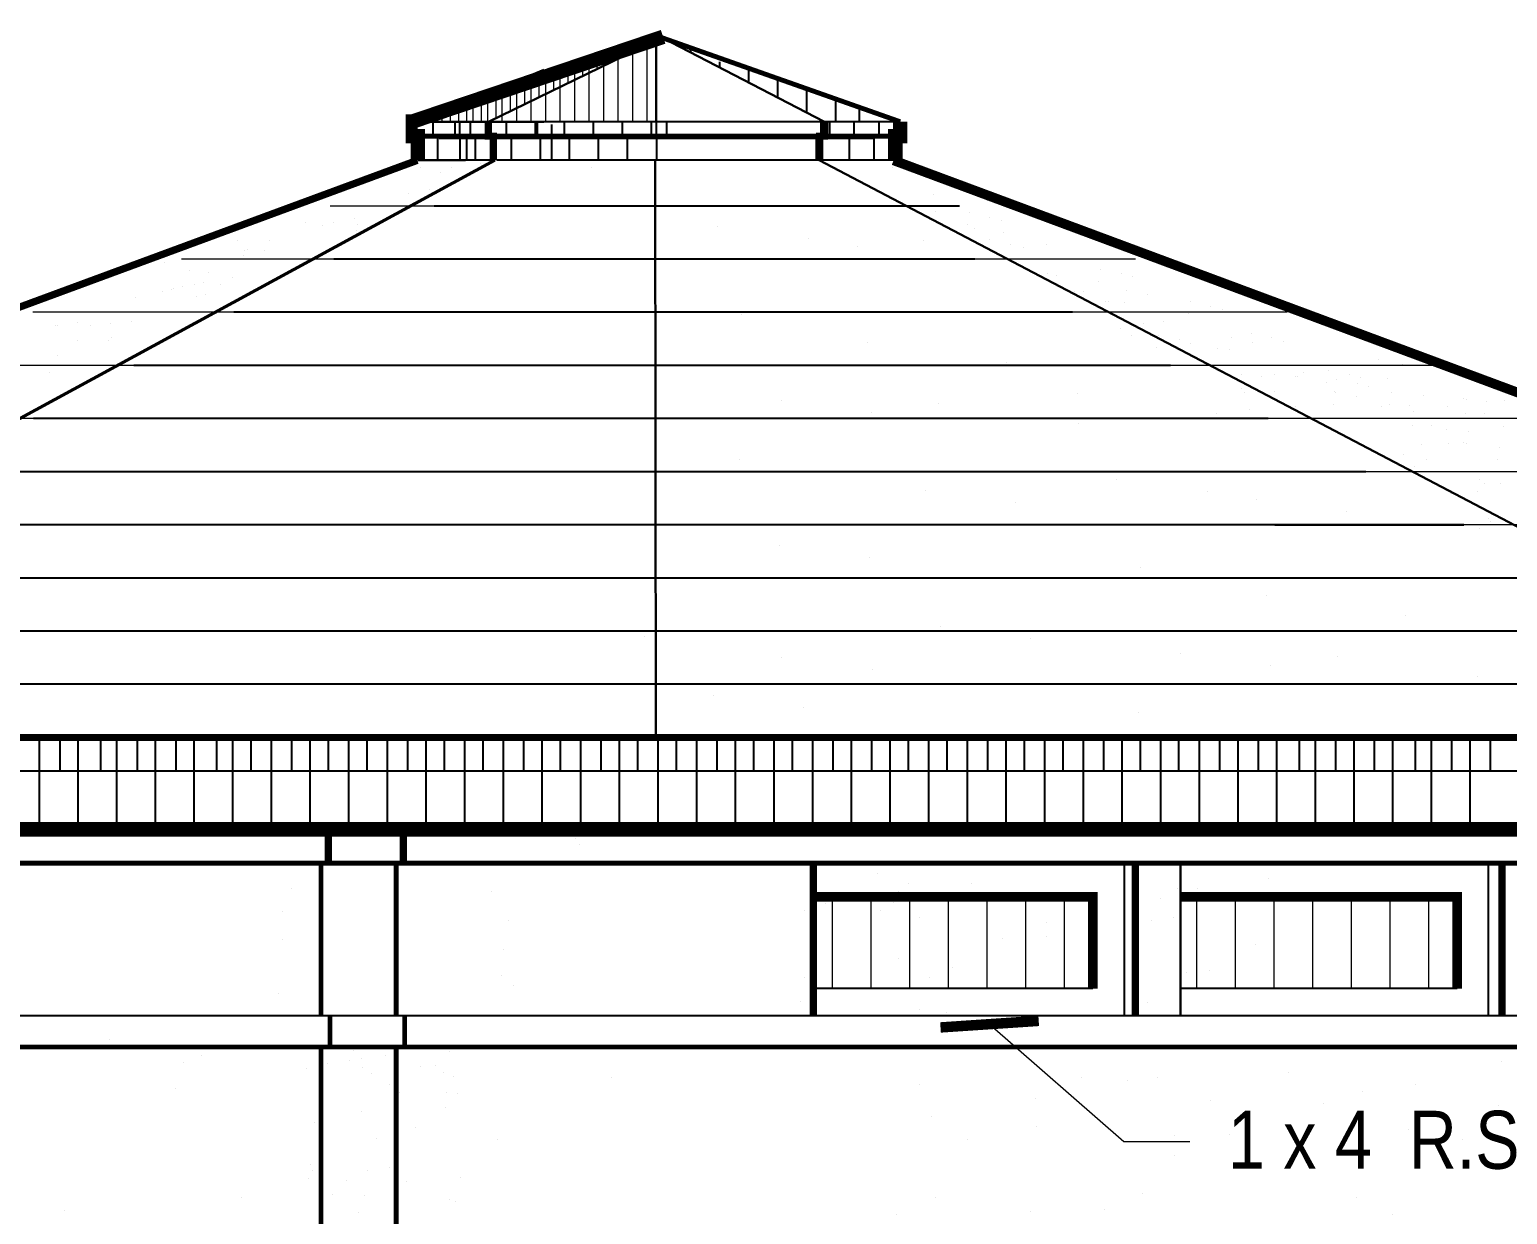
# Model space of a CAD drawing. Header units: inches. Extents: x 279 to 11006, y 233 to 7807.
# Drawn here: x 2524.1 to 2677, y 481.5 to 604.1 of the extents above; entities that cross this region are included whole.
import ezdxf

# ---------------------------------------------------------------- set-up
doc = ezdxf.new("R2010")
doc.units = ezdxf.units.IN
doc.header["$MEASUREMENT"] = 0
for name, color, linetype in [('NORTH_ELEVATION', 7, 'Continuous'), ('SOUTH_ELEVATION', 7, 'Continuous'), ('SOUTH_ELEVATION_TEXT', 7, 'Continuous')]:
    doc.layers.add(name, color=color, linetype=linetype)
doc.styles.add('ARCHENT', font='technical.ttf', dxfattribs={"height": 6})
doc.styles.add('ARCHENTLTD', font='technical.ttf', dxfattribs={"height": 0.1875})
doc.dimstyles.new('ARCHENTLTD', dxfattribs={"dimscale": 0.05, "dimtxt": 0.1875, "dimasz": 3, "dimexe": 9, "dimexo": 1, "dimgap": 2.5, "dimtad": 0, "dimdec": 1, "dimzin": 1, "dimdsep": 46, "dimlunit": 4, "dimtxsty": 'ARCHENTLTD', "dimblk": 'ARCHTICK', "dimcen": 6, "dimclrd": 256, "dimclre": 256, "dimclrt": 256, "dimaunit": 1, "dimadec": 0, "dimazin": 0, "dimtfac": 1, "dimtdec": 1, "dimtofl": 0, "dimtmove": 1, "dimatfit": 3, "dimldrblk": 'ARCHTICK', "dimfxl": 1, "dimfrac": 2, "dimtolj": 1, "dimtzin": 0, "dimlwd": 9, "dimlwe": 9, "dimarcsym": 0})

# ---------------------------------------------------------------- blocks, each defined once
blk = doc.blocks.new('_ArchTick')
at = {"color": 0, "linetype": 'ByBlock', "const_width": 0.15}
blk.add_lwpolyline([(-0.5, -0.5), (0.5, 0.5)], dxfattribs=at)

msp = doc.modelspace()

# ---------------------------------------------------------------- linework, layer by layer
at = {"layer": 'NORTH_ELEVATION', "color": 5, "linetype": 'Continuous', "lineweight": 30, "ltscale": 0.5}
for q in [(2571.53, 594.6, 1), (2606.3, 594.6, 1)]:
    msp.add_line((2589.46, 603.3, 1), q, dxfattribs=at)
at = {"layer": 'NORTH_ELEVATION', "color": 5, "linetype": 'Continuous', "ltscale": 0.5}
msp.add_line((2614.12, 594.6, 1), (2589.46, 603.3, 1), dxfattribs=at)
at = {"layer": 'NORTH_ELEVATION', "color": 7, "linetype": 'Continuous', "ltscale": 0.5}
for p, q in [((2564.22, 594.6, 1), (2577.27, 600, 1)), ((2568.54, 594.6, 1), (2568.54, 593.1, 1)), ((2563.72, 593.1, 1), (2572.44, 593.1, 1)), ((2613.43, 593.1, 1), (2564.91, 593.1, 1)), ((3133.32, 521.37), (2113.48, 521.37)), ((3133.32, 521.37), (2117.13, 521.37)), ((2783.39, 521.37), (2117.13, 521.37)), ((2765.34, 517.87, 0.33), (2571.35, 517.87, 0.33)), ((2637.32, 502.1, -0.29), (2637.32, 517.88, -0.29)), ((2674.98, 502.01, -0.29), (2674.98, 517.79, -0.29)), ((2634.07, 504.88, -0.29), (2605.07, 504.88, -0.29)), ((2671.75, 504.88, -0.29), (2643.12, 504.88, -0.29)), ((2155.13, 502.1, 1), (2616.43, 502.1, 0.2)), ((2616.43, 502.1, 0.2), (2765.33, 502.1, -0.05))]:
    msp.add_line(p, q, dxfattribs=at)
at = {"layer": 'NORTH_ELEVATION', "color": 93, "linetype": 'Continuous', "lineweight": 20, "ltscale": 0.5}
for p, q in [((2563.24, 593.38, 1), (2563.24, 593.38, 1)), ((2614.58, 593.36, 1), (2614.58, 593.36, 1)), ((2605.66, 592.11, 1), (2605.66, 592.11, 1)), ((2570.71, 590.3, 1), (2570.71, 590.3, 1)), ((2564.52, 589.84, 1), (2564.52, 589.84, 1)), ((2566.6, 589.38, 1), (2566.6, 589.38, 1)), ((2567.71, 589.87, 1), (2567.71, 589.87, 1)), ((2613.3, 589.83, 1), (2613.3, 589.83, 1)), ((2615.43, 589.37, 1), (2615.43, 589.37, 1)), ((2565.9, 585.87), (2555.14, 585.87)), ((2617.57, 587.07), (2617.57, 587.07)), ((2552.56, 584.17), (2552.56, 584.17)), ((2555.5, 584.16), (2555.5, 584.16)), ((2557.63, 584.62), (2557.63, 584.62)), ((2621.26, 585.15), (2621.26, 585.15)), ((2623.39, 584.69), (2623.39, 584.69)), ((2595.24, 583.75), (2595.24, 583.75)), ((2621.81, 583.53), (2621.81, 583.53)), ((2624.81, 583.1), (2624.81, 583.1)), ((2545.53, 582.27), (2545.53, 582.27)), ((2546.57, 581.32), (2546.57, 581.32)), ((2548.35, 581.24), (2548.35, 581.24)), ((2548.88, 582.32), (2548.88, 582.32)), ((2604.61, 582.51), (2604.61, 582.51)), ((2609.7, 581.68), (2609.7, 581.68)), ((2623.39, 582.4), (2623.39, 582.4)), ((2625.52, 581.94), (2625.52, 581.94)), ((2555.54, 580.37), (2539.76, 580.37)), ((2546.22, 580.79), (2546.22, 580.79)), ((2638.46, 580.37), (2621.84, 580.37)), ((2540.58, 579.21), (2540.58, 579.21)), ((2542.04, 577.98), (2542.04, 577.98)), ((2542.61, 579.04), (2542.61, 579.04)), ((2629.4, 578.89), (2629.4, 578.89)), ((2634.86, 579.34), (2634.86, 579.34)), ((2636.99, 578.88), (2636.99, 578.88)), ((2538.96, 577.32), (2538.96, 577.32)), ((2539.91, 577.53), (2539.91, 577.53)), ((2541.09, 577.77), (2541.09, 577.77)), ((2543.85, 577.8), (2543.85, 577.8)), ((2632.21, 576.98), (2632.21, 576.98)), ((2633.07, 577.03), (2633.07, 577.03)), ((2637.56, 577.14), (2637.56, 577.14)), ((2639.69, 576.68), (2639.69, 576.68)), ((2535, 576.43), (2535, 576.43)), ((2635.38, 576.04), (2635.38, 576.04)), ((2644.13, 575.95), (2644.13, 575.95)), ((2646.26, 575.49), (2646.26, 575.49)), ((2545.19, 574.87), (2524.39, 574.87)), ((2526.74, 573.51), (2526.74, 573.51)), ((2529.06, 573.77), (2529.06, 573.77)), ((2530.41, 573.55), (2530.41, 573.55)), ((2597.73, 574.68), (2597.73, 574.68)), ((2654.17, 574.87), (2631.96, 574.87)), ((2639.35, 573.75), (2639.35, 573.75)), ((2641.38, 573.93), (2641.38, 573.93)), ((2529.05, 571.94), (2529.05, 571.94)), ((2532.55, 572.3), (2532.55, 572.3)), ((2638.1, 572.51), (2638.1, 572.51)), ((2640.87, 572.49), (2640.87, 572.49)), ((2643, 572.03), (2643, 572.03)), ((2648.44, 572.24), (2648.44, 572.24)), ((2650.44, 572.69), (2650.44, 572.69)), ((2652.57, 572.23), (2652.57, 572.23)), ((2610.7, 571.78), (2610.7, 571.78)), ((2646.95, 571.14), (2646.95, 571.14)), ((2650.57, 571.78), (2650.57, 571.78)), ((2534.83, 569.37), (2509.02, 569.37)), ((2625.16, 569.71), (2625.16, 569.71)), ((2669.92, 569.37), (2642.08, 569.37)), ((2658.45, 568.89), (2658.45, 568.89)), ((2663.65, 570.03), (2663.65, 570.03)), ((2666.12, 569.51), (2666.12, 569.51)), ((2526.11, 568.69), (2526.11, 568.69)), ((2651.55, 568.25), (2651.55, 568.25)), ((2652.89, 568.47), (2652.89, 568.47)), ((2655.21, 568.21), (2655.21, 568.21)), ((2655.84, 568.65), (2655.84, 568.65)), ((2659.29, 567.95), (2659.29, 567.95)), ((2660.58, 568.43), (2660.58, 568.43)), ((2661.42, 567.49), (2661.42, 567.49)), ((2664.55, 568.07), (2664.55, 568.07)), ((2632.44, 566.5), (2632.44, 566.5)), ((2649.4, 567.01), (2649.4, 567.01)), ((2652.9, 566.65), (2652.9, 566.65)), ((2659.16, 566.59), (2659.16, 566.59)), ((2661.29, 566.13), (2661.29, 566.13)), ((2664.97, 566.57), (2664.97, 566.57)), ((2668.22, 566.21), (2668.22, 566.21)), ((2672.45, 565.94), (2672.45, 565.94)), ((2601.81, 565.74), (2601.81, 565.74)), ((2611.18, 564.5), (2611.18, 564.5)), ((2618.08, 565.46), (2618.08, 565.46)), ((2646.9, 564.44), (2646.9, 564.44)), ((2650.27, 564.8), (2650.27, 564.8)), ((2663.97, 565.08), (2663.97, 565.08)), ((2672.63, 564.44), (2672.63, 564.44)), ((2674.77, 565.68), (2674.77, 565.68)), ((2524.47, 563.87), (2493.65, 563.87)), ((2632.54, 563.39), (2632.54, 563.39)), ((2681.41, 563.87), (2652.2, 563.87)), ((2667.14, 563.14), (2667.14, 563.14)), ((2670.64, 562.78), (2670.64, 562.78)), ((2676.53, 563.1), (2676.53, 563.1)), ((2670.81, 561.29), (2670.81, 561.29)), ((2672.4, 561.35), (2672.4, 561.35)), ((2672.96, 562.53), (2672.96, 562.53)), ((2597.55, 559.67), (2597.55, 559.67)), ((2666.15, 560.18), (2666.15, 560.18)), ((2676.14, 560.85), (2676.14, 560.85)), ((2687.4, 558.37), (2662.32, 558.37)), ((2667.39, 558.94), (2667.39, 558.94)), ((2636.52, 557.56), (2636.52, 557.56)), ((2674.11, 557.59), (2674.11, 557.59)), ((2676.24, 557.13), (2676.24, 557.13)), ((2616.73, 556.42), (2616.73, 556.42)), ((2626.1, 555.19), (2626.1, 555.19)), ((2645.89, 556.33), (2645.89, 556.33)), ((2650.98, 555.5), (2650.98, 555.5)), ((2671.05, 556.07), (2671.05, 556.07)), ((2660.35, 554.26), (2660.35, 554.26)), ((2693.43, 552.87), (2672.44, 552.87)), ((2674.02, 552.48), (2674.02, 552.48)), ((2601.63, 550.73), (2601.63, 550.73)), ((2610.99, 549.49), (2610.99, 549.49)), ((2639.02, 548.49), (2639.02, 548.49)), ((2651.98, 545.59), (2651.98, 545.59)), ((2666.44, 543.53), (2666.44, 543.53)), ((2618.26, 542.36), (2618.26, 542.36)), ((2669.4, 541.79), (2669.4, 541.79)), ((2627.63, 541.13), (2627.63, 541.13)), ((2601.87, 539.18), (2601.87, 539.18)), ((2643.1, 539.55), (2643.1, 539.55)), ((2652.46, 538.32), (2652.46, 538.32)), ((2659.36, 539.27), (2659.36, 539.27)), ((2611.24, 537.95), (2611.24, 537.95)), ((2673.82, 537.21), (2673.82, 537.21)), ((2594.79, 535.25), (2594.79, 535.25)), ((2604.16, 534.02), (2604.16, 534.02)), ((2638.83, 533.48), (2638.83, 533.48))]:
    msp.add_line(p, q, dxfattribs=at)
at = {"layer": 'NORTH_ELEVATION', "color": 251, "linetype": 'Continuous', "ltscale": 0.5}
for p, q in [((2614.12, 594.6, 1), (2563.64, 594.6, 1)), ((2563.72, 594.6, 1), (2577.27, 594.6, 1)), ((2565.76, 594.6, 1), (2565.76, 593.1, 1)), ((2568.06, 594.64, 1), (2568.06, 593.14, 1)), ((2569.64, 594.6, 1), (2569.64, 593.1, 1)), ((2571.76, 594.6, 1), (2571.76, 593.1, 1)), ((2573.38, 594.6, 1), (2573.38, 593.1, 1)), ((2576.38, 594.6, 1), (2576.38, 593.1, 1)), ((2576.58, 594.6, 1), (2576.58, 593.1, 1)), ((2579.38, 594.6, 1), (2579.38, 593.1, 1)), ((2582.38, 594.6, 1), (2582.38, 593.1, 1)), ((2585.38, 594.6, 1), (2585.38, 593.1, 1)), ((2588.38, 594.6, 1), (2588.38, 593.1, 1)), ((2588.88, 594.6, 1), (2588.88, 593.1, 1)), ((2589.94, 594.6, 1), (2589.94, 593.1, 1)), ((2605.92, 594.6, 1), (2605.92, 593.1, 1)), ((2606.3, 594.6, 1), (2606.3, 593.1, 1)), ((2606.79, 594.6, 1), (2606.79, 593.1, 1)), ((2606.82, 594.6, 1), (2606.82, 593.1, 1)), ((2609.35, 594.6, 1), (2609.35, 593.1, 1)), ((2611.91, 594.6, 1), (2611.91, 593.1, 1)), ((2564.22, 593.1, 1), (2564.22, 590.6, 1)), ((2566.26, 593.1, 1), (2566.26, 590.6, 1)), ((2568.56, 593.14, 1), (2568.56, 590.64, 1)), ((2569.26, 593.1, 1), (2569.26, 590.6, 1)), ((2570.14, 593.1, 1), (2570.14, 590.6, 1)), ((2572.26, 593.1, 1), (2572.26, 590.6, 1)), ((2573.88, 593.1, 1), (2573.88, 590.6, 1)), ((2576.88, 593.1, 1), (2576.88, 590.6, 1)), ((2579.88, 593.1, 1), (2579.88, 590.6, 1)), ((2582.88, 593.1, 1), (2582.88, 590.6, 1)), ((2585.88, 593.1, 1), (2585.88, 590.6, 1)), ((2588.91, 593.1, 1), (2588.91, 590.6, 1)), ((2605.42, 593.1, 1), (2605.42, 590.6, 1)), ((2605.8, 593.1, 1), (2605.8, 590.6, 1)), ((2608.85, 593.1, 1), (2608.85, 590.6, 1)), ((2611.41, 593.1, 1), (2611.41, 590.6, 1)), ((2613.67, 593.1, 1), (2613.67, 591.54, 1)), ((2564.22, 590.6, 1), (2569.16, 590.6, 1)), ((2572.03, 590.6, 1), (2564.22, 590.6, 1)), ((2605.8, 590.6, 1), (2572.4, 590.6, 1)), ((2613.53, 590.6, 1), (2605.8, 590.6, 1)), ((2613.53, 591.54, 1), (2613.53, 590.6, 1))]:
    msp.add_line(p, q, dxfattribs=at)
at = {"layer": 'NORTH_ELEVATION', "color": 93, "linetype": 'Continuous', "ltscale": 0.5}
for p, q in [((2611.47, 592.86, 1), (2566.44, 592.86, 1)), ((2620.27, 585.87), (2565.9, 585.87)), ((2621.84, 580.37), (2555.54, 580.37)), ((2631.96, 574.87), (2545.19, 574.87)), ((2642.08, 569.37), (2534.83, 569.37)), ((2652.2, 563.87), (2524.47, 563.87)), ((2662.32, 558.37), (2514.12, 558.37)), ((2672.44, 552.87), (2503.76, 552.87)), ((2652.88, 552.87), (2672.44, 552.87)), ((2682.13, 547.37), (2493.73, 547.37)), ((2692.68, 541.87), (2483.05, 541.87)), ((2702.8, 536.37), (2472.7, 536.37)), ((2525.05, 530.85), (2525.05, 527.35)), ((2527.17, 530.85), (2527.17, 527.35)), ((2529.05, 530.85), (2529.05, 527.35)), ((2531.41, 530.85), (2531.41, 527.35)), ((2533.05, 530.85), (2533.05, 527.35)), ((2535.17, 530.85), (2535.17, 527.35)), ((2537.05, 530.85), (2537.05, 527.35)), ((2539.17, 530.85), (2539.17, 527.35)), ((2541.05, 530.85), (2541.05, 527.35)), ((2543.41, 530.85), (2543.41, 527.35)), ((2545.05, 530.85), (2545.05, 527.35)), ((2546.94, 530.85), (2546.94, 527.35)), ((2549.05, 530.85), (2549.05, 527.35)), ((2551.17, 530.85), (2551.17, 527.35)), ((2553.05, 530.87), (2553.05, 527.37)), ((2554.94, 530.87), (2554.94, 527.37)), ((2557.05, 530.87), (2557.05, 527.37)), ((2558.94, 530.87), (2558.94, 527.37)), ((2561.05, 530.87), (2561.05, 527.37)), ((2563.17, 530.87), (2563.17, 527.37)), ((2565.05, 530.87), (2565.05, 527.37)), ((2566.94, 530.87), (2566.94, 527.37)), ((2569.05, 530.87), (2569.05, 527.37)), ((2570.94, 530.87), (2570.94, 527.37)), ((2573.05, 530.87), (2573.05, 527.37)), ((2575.17, 530.87), (2575.17, 527.37)), ((2577.05, 530.87), (2577.05, 527.37)), ((2578.94, 530.85), (2578.94, 527.35)), ((2581.05, 530.85), (2581.05, 527.35)), ((2583.17, 530.85), (2583.17, 527.35)), ((2585.05, 530.87), (2585.05, 527.37)), ((2586.94, 530.87), (2586.94, 527.37)), ((2589.05, 530.87), (2589.05, 527.37)), ((2590.94, 530.87), (2590.94, 527.37)), ((2593.05, 530.87), (2593.05, 527.37)), ((2595.17, 530.87), (2595.17, 527.37)), ((2597.05, 530.87), (2597.05, 527.37)), ((2598.94, 530.87), (2598.94, 527.37)), ((2601.05, 530.87), (2601.05, 527.37)), ((2602.94, 530.87), (2602.94, 527.37)), ((2605.05, 530.87), (2605.05, 527.37)), ((2607.17, 530.87), (2607.17, 527.37)), ((2609.05, 530.87), (2609.05, 527.37)), ((2609.05, 530.87), (2609.05, 527.37)), ((2611.17, 530.87), (2611.17, 527.37)), ((2613.05, 530.82), (2613.05, 527.32)), ((2614.94, 530.82), (2614.94, 527.32)), ((2617.05, 530.82), (2617.05, 527.32)), ((2618.94, 530.82), (2618.94, 527.32)), ((2618.94, 530.82), (2618.94, 527.32)), ((2621.05, 530.82), (2621.05, 527.32)), ((2623.17, 530.82), (2623.17, 527.32)), ((2625.05, 530.85), (2625.05, 527.35)), ((2626.94, 530.85), (2626.94, 527.35)), ((2629.05, 530.85), (2629.05, 527.35)), ((2630.94, 530.85), (2630.94, 527.35)), ((2633.05, 530.85), (2633.05, 527.35)), ((2635.17, 530.85), (2635.17, 527.35)), ((2637.05, 530.85), (2637.05, 527.35)), ((2638.94, 530.85), (2638.94, 527.35)), ((2641.05, 530.85), (2641.05, 527.35)), ((2642.94, 530.85), (2642.94, 527.35)), ((2645.05, 530.85), (2645.05, 527.35)), ((2647.17, 530.85), (2647.17, 527.35)), ((2649.05, 530.85), (2649.05, 527.35)), ((2651.17, 530.85), (2651.17, 527.35)), ((2653.05, 530.85), (2653.05, 527.35)), ((2655.41, 530.85), (2655.41, 527.35)), ((2657.05, 530.87), (2657.05, 527.37)), ((2659.17, 530.87), (2659.17, 527.37)), ((2661.05, 530.87), (2661.05, 527.37)), ((2663.17, 530.87), (2663.17, 527.37)), ((2665.05, 530.87), (2665.05, 527.37)), ((2667.41, 530.87), (2667.41, 527.37)), ((2669.05, 530.87), (2669.05, 527.37)), ((2671.17, 530.87), (2671.17, 527.37)), ((2673.05, 530.87), (2673.05, 527.37)), ((2675.17, 530.87), (2675.17, 527.37)), ((3324.42, 527.37), (2109.52, 527.37))]:
    msp.add_line(p, q, dxfattribs=at)
at = {"layer": 'NORTH_ELEVATION', "color": 93, "linetype": 'Continuous', "lineweight": 20, "ltscale": 50}
msp.add_line((2613.53, 591.54, 1), (2613.8, 591.54, 1), dxfattribs=at)
at = {"layer": 'NORTH_ELEVATION', "color": 93, "linetype": 'Continuous', "lineweight": 30, "ltscale": 0.5}
msp.add_line((3326.66, 530.87), (2108.11, 530.87), dxfattribs=at)
at = {"layer": 'NORTH_ELEVATION', "color": 37, "linetype": 'Continuous', "lineweight": 20, "ltscale": 0.5}
for p, q in [((2551.12, 515.23), (2551.12, 515.23)), ((2641.01, 514.25, -0.29), (2641.01, 514.25, -0.29)), ((2573.57, 511.9), (2573.57, 511.9)), ((2629.23, 511.71, -0.63), (2629.23, 511.71, -0.63)), ((2624.76, 510.08, -0.34), (2624.76, 510.08, -0.34)), ((2650.87, 509.46, -0.29), (2650.87, 509.46, -0.29)), ((2573.09, 508.88), (2573.09, 508.88)), ((2574.11, 505.22, -0.34), (2574.11, 505.22, -0.34)), ((2603.8, 503.54, -0.29), (2603.8, 503.54, -0.29)), ((2616.16, 502.74), (2616.16, 502.74)), ((2532.28, 499.63), (2532.28, 499.63)), ((2541.88, 497.94), (2541.88, 497.94)), ((2554.84, 497.16), (2554.84, 497.16)), ((2557.18, 497.47), (2557.18, 497.47)), ((2557.6, 498.43), (2557.6, 498.43)), ((2558.43, 497.67), (2558.43, 497.67)), ((2560.84, 497.95), (2560.84, 497.95)), ((2561.83, 497.22), (2561.83, 497.22)), ((2566.01, 496.97), (2566.01, 496.97)), ((2567.47, 498.41), (2567.47, 498.41)), ((2676.34, 497.38), (2676.34, 497.38)), ((2559.42, 496.13), (2559.42, 496.13)), ((2564.49, 496.8), (2564.49, 496.8)), ((2566.83, 496.19, 0.96), (2566.83, 496.19, 0.96)), ((2567.91, 495.76), (2567.91, 495.76)), ((2539.13, 494.58, 0.96), (2539.13, 494.58, 0.96)), ((2561.31, 494.93), (2561.31, 494.93)), ((2562.35, 494.08), (2562.35, 494.08)), ((2567.17, 494.11), (2567.17, 494.11)), ((2568.33, 494), (2568.33, 494)), ((2567.06, 492.54), (2567.06, 492.54)), ((2646.23, 493.25), (2646.23, 493.25)), ((2676.03, 492.8, -0.34), (2676.03, 492.8, -0.34)), ((2558.42, 492.15), (2558.42, 492.15)), ((2617.36, 491.67, 0.27), (2617.36, 491.67, 0.27)), ((2559.92, 489.33, 48312), (2559.92, 489.33, 48312)), ((2563.99, 490.53), (2563.99, 490.53)), ((2561.33, 486.37), (2561.33, 486.37)), ((2558.98, 486.06), (2558.98, 486.06)), ((2563.05, 484.87), (2563.05, 484.87)), ((2568.62, 485.33), (2568.62, 485.33)), ((2558.7, 483.48), (2558.7, 483.48)), ((2558.04, 481.68), (2558.04, 481.68)), ((2568.12, 482.85), (2568.12, 482.85))]:
    msp.add_line(p, q, dxfattribs=at)
at = {"layer": 'NORTH_ELEVATION', "color": 5, "linetype": 'Continuous', "lineweight": 9, "ltscale": 0.5}
for p, q in [((2607.13, 504.88, -0.27), (2607.13, 514.6, -0.27)), ((2611.13, 504.88, -0.27), (2611.13, 514.6, -0.27)), ((2615.13, 504.88, -0.27), (2615.13, 514.6, -0.27)), ((2619.13, 504.88, -0.27), (2619.13, 514.6, -0.27)), ((2623.13, 504.88, -0.27), (2623.13, 514.6, -0.27)), ((2627.13, 504.88, -0.27), (2627.13, 514.6, -0.27)), ((2631.13, 504.88, -0.27), (2631.13, 514.6, -0.27)), ((2644.81, 504.88, -0.27), (2644.81, 514.6, -0.27)), ((2648.81, 504.88, -0.27), (2648.81, 514.6, -0.27)), ((2652.81, 504.88, -0.27), (2652.81, 514.6, -0.27)), ((2656.81, 504.88, -0.27), (2656.81, 514.6, -0.27)), ((2660.81, 504.88, -0.27), (2660.81, 514.6, -0.27)), ((2664.81, 504.88, -0.27), (2664.81, 514.6, -0.27)), ((2668.81, 504.88, -0.27), (2668.81, 514.6, -0.27))]:
    msp.add_line(p, q, dxfattribs=at)
at = {"layer": 'NORTH_ELEVATION', "color": 37, "linetype": 'Continuous', "ltscale": 0.5}
for p, q in [((2612.75, 514.17, -0.29), (2612.75, 514.17, -0.29)), ((2613.45, 513.75), (2613.45, 513.75)), ((2572.83, 506.24, 0.33), (2572.83, 506.24, 0.33)), ((2618.9, 502.37), (2618.9, 502.37)), ((2552.71, 496.65), (2552.71, 496.65)), ((2553.07, 486.69), (2553.07, 486.69)), ((2552.87, 485.25), (2552.87, 485.25)), ((2553.3, 486.03), (2553.3, 486.03)), ((2554.13, 485.27), (2554.13, 485.27))]:
    msp.add_line(p, q, dxfattribs=at)
at = {"layer": 'NORTH_ELEVATION', "color": 47, "linetype": 'Continuous', "ltscale": 0.5}
for p, q in [((2643.12, 514.39, -3.15), (2671.67, 514.39, -2.27)), ((2643.12, 514.39, 41.92), (2671.75, 514.39, 42.8)), ((2671.75, 504.88, -0.29), (2671.75, 514.39, -0.29))]:
    msp.add_line(p, q, dxfattribs=at)
at = {"layer": 'NORTH_ELEVATION', "color": 5, "linetype": 'Continuous', "ltscale": 0.5, "elevation": 1}
for points, const_width in [([(2589.6, 603.38), (2563.64, 594.6)], 1.5), ([(2589.46, 603.3), (2614.12, 594.6)], 0.5)]:
    msp.add_lwpolyline(points, dxfattribs=dict(at, const_width=const_width))
at = {"layer": 'NORTH_ELEVATION', "color": 251, "linetype": 'Continuous', "ltscale": 0.5, "elevation": 1}
for points, const_width in [([(2564.22, 594.6), (2563.72, 594.6), (2563.72, 593.1), (2564.22, 593.1), (2564.22, 590.6)], 1.5), ([(2614.12, 594.6), (2614.12, 593.1), (2613.62, 593.1), (2613.62, 590.6)], 1.5), ([(2577.27, 593.1), (2563.72, 593.1)], 0.5), ([(2613.43, 593.1), (2564.91, 593.1)], 0.5)]:
    msp.add_lwpolyline(points, dxfattribs=dict(at, const_width=const_width))
at = {"layer": 'NORTH_ELEVATION', "color": 93, "linetype": 'Continuous', "ltscale": 0.5}
for points, const_width in [([(2564.17, 590.6), (2436.71, 543.54)], 0.75), ([(2740.34, 543.37), (2613.44, 590.6)], 1), ([(4323.22, 530.87), (2374, 530.87)], 0.75)]:
    msp.add_lwpolyline(points, dxfattribs=dict(at, const_width=const_width))
at = {"layer": 'NORTH_ELEVATION', "color": 7, "linetype": 'Continuous', "ltscale": 0.5, "const_width": 0.5}
for points in [[(2155.19, 517.87), (2571.35, 517.87)], [(2555.14, 502.1), (2555.14, 498.84)], [(2562.87, 502.1), (2562.87, 498.84)], [(2616.42, 498.84), (2154.78, 498.84)], [(2765.33, 498.84), (2616.42, 498.84)]]:
    msp.add_lwpolyline(points, dxfattribs=at)
at = {"layer": 'NORTH_ELEVATION', "color": 7, "linetype": 'Continuous', "ltscale": 0.5}
for points, const_width, elevation in [([(2571.35, 517.87), (2765.34, 517.87)], 0.5, 0.33), ([(2605.19, 514.39), (2634.07, 514.39), (2634.07, 504.88)], 1, 44.71), ([(2643.12, 514.39), (2671.75, 514.39), (2671.75, 504.88)], 1, 44.71), ([(2554.21, 498.84), (2554.21, 419.36)], 0.5, -0.34), ([(2561.98, 498.84), (2561.98, 419.36)], 0.5, -0.34)]:
    msp.add_lwpolyline(points, dxfattribs=dict(at, const_width=const_width, elevation=elevation))
at = {"layer": 'SOUTH_ELEVATION', "color": 5, "linetype": 'Continuous', "lineweight": 30, "ltscale": 50}
msp.add_line((2588.88, 603.3, 1), (2588.88, 594.6, 1), dxfattribs=at)
at = {"layer": 'SOUTH_ELEVATION', "color": 31, "linetype": 'Continuous', "ltscale": 0.5}
for p, q in [((2583.84, 602.16, 1), (2583.84, 602.16, 1)), ((2582.23, 589.89, 1), (2582.23, 589.89, 1)), ((2587.63, 541.37), (2587.63, 541.37)), ((2588.8, 542.59), (2588.8, 542.59)), ((2583.14, 521.84), (2583.14, 521.84)), ((2578.16, 520.68), (2578.16, 520.68)), ((2580.5, 520.38), (2580.5, 520.38)), ((2580.97, 519.81), (2580.97, 519.81))]:
    msp.add_line(p, q, dxfattribs=at)
at = {"layer": 'SOUTH_ELEVATION', "color": 4, "linetype": 'Continuous', "lineweight": 20, "ltscale": 0.5}
for p, q in [((2584.92, 601.02, 1), (2584.92, 594.6, 1)), ((2586.42, 601.53, 1), (2586.42, 594.6, 1)), ((2587.92, 602.03, 1), (2587.92, 594.6, 1)), ((2581.92, 599.64, 1), (2581.92, 594.6, 1)), ((2583.42, 600.37, 1), (2583.42, 594.6, 1)), ((2578.92, 598.18, 1), (2578.92, 594.6, 1)), ((2580.42, 598.91, 1), (2580.42, 594.6, 1)), ((2575.92, 596.72, 1), (2575.92, 594.6, 1)), ((2577.42, 597.46, 1), (2577.42, 594.6, 1)), ((2572.93, 595.27, 1), (2572.93, 594.6, 1)), ((2574.42, 596, 1), (2574.42, 594.6, 1))]:
    msp.add_line(p, q, dxfattribs=at)
at = {"layer": 'SOUTH_ELEVATION', "color": 4, "linetype": 'Continuous', "ltscale": 0.5}
for p, q in [((2586.46, 602.05, 1), (2586.46, 601.84, 1)), ((2592.42, 602.05, 1), (2592.42, 601.75, 1)), ((2595.42, 600.81, 1), (2595.42, 600.2, 1)), ((2598.42, 600.12, 1), (2598.42, 598.65, 1)), ((2601.42, 599.06, 1), (2601.42, 597.1, 1)), ((2604.42, 598, 1), (2604.42, 595.55, 1)), ((2607.42, 596.95, 1), (2607.42, 594.6, 1)), ((2567.22, 595.84, 1), (2567.22, 595.22, 1)), ((2609.9, 595.84, 1), (2609.9, 594.6, 1)), ((2578.04, 594.32, 1), (2578.04, 590.6, 1))]:
    msp.add_line(p, q, dxfattribs=at)
at = {"layer": 'SOUTH_ELEVATION', "color": 5, "linetype": 'Continuous', "lineweight": 20, "ltscale": 0.5}
for p, q in [((2579.76, 599.6, 1), (2579.76, 598.59, 1)), ((2580.42, 599.5, 1), (2580.42, 598.91, 1)), ((2581.27, 600.29, 1), (2581.27, 599.32, 1)), ((2581.92, 600, 1), (2581.92, 599.64, 1)), ((2582.76, 600.62, 1), (2582.76, 600.05, 1)), ((2583.42, 600.51, 1), (2583.42, 600.37, 1)), ((2573.78, 598.26, 1), (2573.78, 595.69, 1)), ((2575.27, 598.26, 1), (2575.27, 596.41, 1)), ((2575.92, 597.97, 1), (2575.92, 596.72, 1)), ((2576.76, 598.59, 1), (2576.76, 597.14, 1)), ((2577.42, 598.48, 1), (2577.42, 597.46, 1)), ((2578.27, 599.27, 1), (2578.27, 597.87, 1)), ((2578.92, 598.99, 1), (2578.92, 598.18, 1)), ((2570.77, 597.01, 1), (2570.77, 594.6, 1)), ((2571.42, 596.45, 1), (2571.42, 594.6, 1)), ((2572.28, 597.53, 1), (2572.28, 594.96, 1)), ((2572.93, 597.47, 1), (2572.93, 595.27, 1)), ((2574.42, 597.47, 1), (2574.42, 596, 1)), ((2566.72, 595.44, 1), (2566.72, 594.6, 1)), ((2567.57, 595.44, 1), (2567.57, 594.6, 1)), ((2568.42, 595.44, 1), (2568.42, 594.6, 1)), ((2569.27, 596.23, 1), (2569.27, 594.6, 1)), ((2569.92, 595.94, 1), (2569.92, 594.6, 1))]:
    msp.add_line(p, q, dxfattribs=at)
at = {"layer": 'SOUTH_ELEVATION', "color": 93, "linetype": 'Continuous', "lineweight": 20, "ltscale": 0.75}
for p, q in [((2564.73, 594.46, 2), (2564.73, 594.46, 2)), ((2564.24, 592.08, 2), (2564.24, 592.08, 2)), ((2565.57, 586.89, 1), (2565.57, 586.89, 1)), ((2623.18, 586.42, 1), (2623.18, 586.42, 1)), ((2617.76, 585.32, 1), (2617.76, 585.32, 1)), ((2557.84, 583.38, 1), (2557.84, 583.38, 1)), ((2621.05, 583.91, 1), (2621.05, 583.91, 1)), ((2546.32, 581.24, 1), (2546.32, 581.24, 1)), ((2626.92, 581.61, 1), (2626.92, 581.61, 1)), ((2538.04, 580.01, 1), (2538.04, 580.01, 1)), ((2634.65, 578.1, 1), (2634.65, 578.1, 1)), ((2541.3, 576.54, 1), (2541.3, 576.54, 1)), ((2542.25, 576.75, 1), (2542.25, 576.75, 1)), ((2635.64, 575.96, 1), (2635.64, 575.96, 1)), ((2637.35, 575.9, 1), (2637.35, 575.9, 1)), ((2532.47, 573.72, 1), (2532.47, 573.72, 1)), ((2643.92, 574.72, 1), (2643.92, 574.72, 1)), ((2532.21, 571.92, 1), (2532.21, 571.92, 1)), ((2526.94, 570.45, 1), (2526.94, 570.45, 1)), ((2640.66, 571.25, 1), (2640.66, 571.25, 1)), ((2648.23, 571, 1), (2648.23, 571, 1)), ((2649.48, 568.43, 1), (2649.48, 568.43, 1)), ((2658.24, 567.65, 1), (2658.24, 567.65, 1)), ((2649.74, 566.62, 1), (2649.74, 566.62, 1)), ((2659.08, 566.71, 1), (2659.08, 566.71, 1)), ((2672.71, 565.85, 1), (2672.71, 565.85, 1)), ((2676.66, 565.74, 1), (2676.66, 565.74, 1)), ((2655.01, 565.16, 1), (2655.01, 565.16, 1)), ((2658.95, 565.35, 1), (2658.95, 565.35, 1)), ((2664.76, 565.34, 1), (2664.76, 565.34, 1)), ((2667.22, 564.56, 1), (2667.22, 564.56, 1)), ((2670.79, 565.13, 1), (2670.79, 565.13, 1)), ((2674.56, 564.44, 1), (2674.56, 564.44, 1)), ((2669.07, 563.15, 1), (2669.07, 563.15, 1)), ((2672.75, 561.29, 1), (2672.75, 561.29, 1)), ((2675.93, 559.61, 1), (2675.93, 559.61, 1)), ((2673.9, 556.35, 1), (2673.9, 556.35, 1))]:
    msp.add_line(p, q, dxfattribs=at)
at = {"layer": 'SOUTH_ELEVATION', "color": 93, "linetype": 'Continuous', "lineweight": 20, "ltscale": 0.5}
for p, q in [((2565.99, 592.92, 1), (2565.99, 592.92, 1)), ((2563.21, 587.18), (2563.21, 587.18)), ((2565.39, 587.57), (2565.39, 587.57)), ((2624.57, 584.35), (2624.57, 584.35)), ((2554.32, 583.83), (2554.32, 583.83)), ((2558.03, 583.98), (2558.03, 583.98)), ((2616.57, 582.29), (2616.57, 582.29)), ((2629.27, 581.9), (2629.27, 581.9)), ((2545.05, 580.45), (2545.05, 580.45)), ((2545.03, 578.52), (2545.03, 578.52)), ((2630.25, 578.7), (2630.25, 578.7)), ((2638.16, 578.54), (2638.16, 578.54)), ((2537.78, 576.98), (2537.78, 576.98)), ((2538.73, 577.19), (2538.73, 577.19)), ((2647.43, 575.16), (2647.43, 575.16)), ((2526.94, 573.53), (2526.94, 573.53)), ((2534.55, 573.9), (2534.55, 573.9)), ((2636.93, 573.23), (2636.93, 573.23)), ((2653.75, 571.9), (2653.75, 571.9)), ((2644.17, 571.69), (2644.17, 571.69)), ((2647.41, 568.61), (2647.41, 568.61)), ((2655.01, 568.24), (2655.01, 568.24)), ((2661.75, 568.1), (2661.75, 568.1)), ((2662.59, 567.15), (2662.59, 567.15)), ((2666.79, 565.26), (2666.79, 565.26)), ((2668.57, 559.66), (2668.57, 559.66)), ((2675.19, 553.2), (2675.19, 553.2))]:
    msp.add_line(p, q, dxfattribs=at)
at = {"layer": 'SOUTH_ELEVATION', "color": 93, "linetype": 'Continuous', "lineweight": 40, "ltscale": 50}
msp.add_line((2462.28, 530.87), (2572.2, 590.6, 1), dxfattribs=at)
at = {"layer": 'SOUTH_ELEVATION', "color": 93, "linetype": 'Continuous', "lineweight": 30, "ltscale": 50}
for p, q in [((2588.84, 530.87), (2588.79, 590.6, 1)), ((2719.51, 530.87), (2605.74, 590.6))]:
    msp.add_line(p, q, dxfattribs=at)
at = {"layer": 'SOUTH_ELEVATION', "color": 31, "linetype": 'Continuous', "lineweight": 20, "ltscale": 0.5}
msp.add_line((2668.11, 561.2), (2668.11, 561.2), dxfattribs=at)
at = {"layer": 'SOUTH_ELEVATION', "color": 27, "linetype": 'Continuous', "lineweight": 20, "ltscale": 0.75}
for p, q in [((2674.62, 557.15), (2674.62, 557.15)), ((2675.01, 553.58), (2675.01, 553.58))]:
    msp.add_line(p, q, dxfattribs=at)
at = {"layer": 'SOUTH_ELEVATION', "color": 49, "linetype": 'Continuous', "ltscale": 0.5}
for p, q in [((2525.05, 527.37), (2525.05, 521.35)), ((2529.05, 527.37), (2529.05, 521.35)), ((2533.05, 527.37), (2533.05, 521.35)), ((2537.05, 527.37), (2537.05, 521.35)), ((2541.05, 527.37), (2541.05, 521.35)), ((2545.05, 527.37), (2545.05, 521.35)), ((2549.05, 527.37), (2549.05, 521.35)), ((2553.05, 527.37), (2553.05, 521.35)), ((2557.05, 527.37), (2557.05, 521.35)), ((2561.05, 527.37), (2561.05, 521.35)), ((2565.05, 527.37), (2565.05, 521.35)), ((2569.05, 527.37), (2569.05, 521.35)), ((2573.05, 527.37), (2573.05, 521.35)), ((2577.05, 527.37), (2577.05, 521.35)), ((2581.05, 527.37), (2581.05, 521.35)), ((2585.05, 527.37), (2585.05, 521.35)), ((2589.05, 527.37), (2589.05, 521.35)), ((2593.05, 527.37), (2593.05, 521.35)), ((2597.05, 527.37), (2597.05, 521.35)), ((2601.05, 527.37), (2601.05, 521.35)), ((2605.05, 527.37), (2605.05, 521.35)), ((2609.05, 527.4), (2609.05, 521.37)), ((2609.05, 527.37), (2609.05, 521.35)), ((2613.05, 527.4), (2613.05, 521.37)), ((2617.05, 527.4), (2617.05, 521.37)), ((2621.05, 527.4), (2621.05, 521.37)), ((2625.05, 527.4), (2625.05, 521.37)), ((2629.05, 527.4), (2629.05, 521.37)), ((2633.05, 527.4), (2633.05, 521.37)), ((2637.05, 527.4), (2637.05, 521.37)), ((2641.05, 527.4), (2641.05, 521.37)), ((2645.05, 527.4), (2645.05, 521.37)), ((2649.05, 527.4), (2649.05, 521.37)), ((2653.05, 527.4), (2653.05, 521.37)), ((2657.05, 527.4), (2657.05, 521.37)), ((2661.05, 527.4), (2661.05, 521.37)), ((2665.05, 527.4), (2665.05, 521.37)), ((2669.05, 527.4), (2669.05, 521.37)), ((2673.05, 527.4), (2673.05, 521.37))]:
    msp.add_line(p, q, dxfattribs=at)
at = {"layer": 'SOUTH_ELEVATION', "color": 7, "linetype": 'Continuous', "lineweight": 30, "ltscale": 0.5}
msp.add_line((2638.46, 502.1, -0.29), (2638.46, 517.88, -0.29), dxfattribs=at)
at = {"layer": 'SOUTH_ELEVATION', "color": 7, "linetype": 'Continuous', "lineweight": 30, "ltscale": 50}
msp.add_line((2643.12, 517.86, -0.29), (2643.12, 502.08, -0.29), dxfattribs=at)
at = {"layer": 'SOUTH_ELEVATION', "color": 37, "linetype": 'Continuous', "ltscale": 0.75}
for p, q in [((2611.8, 516.77, -0.34), (2611.8, 516.77, -0.34)), ((2554.21, 496.65), (2554.21, 496.65)), ((2553.56, 491.01, -0.34), (2553.56, 491.01, -0.34)), ((2613.78, 481.53, -0.34), (2613.78, 481.53, -0.34))]:
    msp.add_line(p, q, dxfattribs=at)
at = {"layer": 'SOUTH_ELEVATION', "color": 37, "linetype": 'Continuous', "lineweight": 20, "ltscale": 0.75}
for p, q in [((2615.03, 515.74, -0.29), (2615.03, 515.74, -0.29)), ((2621.55, 515.74), (2621.55, 515.74)), ((2644.84, 515.29, -0.63), (2644.84, 515.29, -0.63)), ((2571.81, 514.88, -0.34), (2571.81, 514.88, -0.34)), ((2611.04, 514.09), (2611.04, 514.09)), ((2613.91, 514.92, -0.63), (2613.91, 514.92, -0.63)), ((2642.77, 515.25, -0.29), (2642.77, 515.25, -0.29)), ((2550.19, 512.89), (2550.19, 512.89)), ((2604.21, 513.01, -0.63), (2604.21, 513.01, -0.63)), ((2612.11, 512.93, -0.63), (2612.11, 512.93, -0.63)), ((2619.09, 512.64), (2619.09, 512.64)), ((2616.16, 512.2, -0.34), (2616.16, 512.2, -0.34)), ((2638.78, 512.2, -0.63), (2638.78, 512.2, -0.63)), ((2640.08, 511.9, -0.29), (2640.08, 511.9, -0.29)), ((2642.38, 512.19, -0.63), (2642.38, 512.19, -0.63)), ((2550.25, 509.99), (2550.25, 509.99)), ((2629.27, 510.31, -0.63), (2629.27, 510.31, -0.63)), ((2613.91, 507.98, -0.63), (2613.91, 507.98, -0.63)), ((2619.58, 507.11, -0.63), (2619.58, 507.11, -0.63)), ((2643.7, 506.52, -0.63), (2643.7, 506.52, -0.63)), ((2604.21, 506.06, -0.63), (2604.21, 506.06, -0.63)), ((2613.81, 504.85, -0.63), (2613.81, 504.85, -0.63)), ((2617.12, 506.08, -0.63), (2617.12, 506.08, -0.63)), ((2619.09, 505.69), (2619.09, 505.69)), ((2549.85, 504.39), (2549.85, 504.39)), ((2639.74, 503.4, -0.29), (2639.74, 503.4, -0.29)), ((2558.48, 496.69, -0.34), (2558.48, 496.69, -0.34)), ((2584.27, 495.73, -0.34), (2584.27, 495.73, -0.34)), ((2632.86, 495.73, -0.34), (2632.86, 495.73, -0.34)), ((2640.76, 495.65, -0.34), (2640.76, 495.65, -0.34)), ((2654.32, 496.18), (2654.32, 496.18)), ((2616.16, 494.92, -0.34), (2616.16, 494.92, -0.34)), ((2637.62, 495.37), (2637.62, 495.37)), ((2661.92, 494.2), (2661.92, 494.2)), ((2667.43, 494.92, -0.34), (2667.43, 494.92, -0.34)), ((2628.11, 493.48), (2628.11, 493.48)), ((2657.92, 493.03, -0.34), (2657.92, 493.03, -0.34)), ((2628.18, 490.58), (2628.18, 490.58)), ((2642.54, 489.69), (2642.54, 489.69)), ((2648.23, 489.82, -0.34), (2648.23, 489.82, -0.34)), ((2572.49, 489.24, -0.34), (2572.49, 489.24, -0.34)), ((2621.08, 489.24, -0.34), (2621.08, 489.24, -0.34)), ((2672.35, 489.24, -0.34), (2672.35, 489.24, -0.34)), ((2642.46, 487.57, -0.34), (2642.46, 487.57, -0.34)), ((2556.87, 485.02, -0.34), (2556.87, 485.02, -0.34)), ((2555.35, 483.55), (2555.35, 483.55)), ((2617.77, 483.25, -0.34), (2617.77, 483.25, -0.34)), ((2639.24, 483.7), (2639.24, 483.7)), ((2661.3, 483.31), (2661.3, 483.31)), ((2527.64, 481.94), (2527.64, 481.94)), ((2627.64, 481.82), (2627.64, 481.82)), ((2635.24, 481.98), (2635.24, 481.98)), ((2665.05, 481.53, -0.34), (2665.05, 481.53, -0.34))]:
    msp.add_line(p, q, dxfattribs=at)
at = {"layer": 'SOUTH_ELEVATION', "color": 49, "linetype": 'Continuous', "ltscale": 0.75}
for p, q in [((2652.26, 516.31, 0.37), (2652.26, 516.31, 0.37)), ((2638.24, 502.17, 0.71), (2638.24, 502.17, 0.71)), ((2554.11, 486.44, 0.66), (2554.11, 486.44, 0.66))]:
    msp.add_line(p, q, dxfattribs=at)
at = {"layer": 'SOUTH_ELEVATION', "color": 49, "linetype": 'Continuous', "lineweight": 20, "ltscale": 0.75}
for p, q in [((2627.85, 514.14, 0.71), (2627.85, 514.14, 0.71)), ((2606.38, 513.7, 0.37), (2606.38, 513.7, 0.37)), ((2646.12, 506.77, 0.71), (2646.12, 506.77, 0.71)), ((2539.95, 497.19, 1), (2539.95, 497.19, 1)), ((2666.74, 490.27, 1), (2666.74, 490.27, 1)), ((2545.99, 483.23, 1), (2545.99, 483.23, 1)), ((2567.53, 483.09, 1), (2567.53, 483.09, 1))]:
    msp.add_line(p, q, dxfattribs=at)
at = {"layer": 'SOUTH_ELEVATION', "color": 37, "linetype": 'Continuous', "ltscale": 0.5}
msp.add_line((2638.53, 513.13, -0.29), (2638.53, 513.13, -0.29), dxfattribs=at)
at = {"layer": 'SOUTH_ELEVATION', "color": 251, "linetype": 'Continuous', "ltscale": 0.75, "const_width": 0.75, "elevation": 1}
for points in [[(2571.53, 594.6), (2571.53, 593.1), (2571.53, 593.1), (2572.03, 593.1), (2572.03, 590.6)], [(2606.3, 594.6), (2606.3, 593.1), (2605.8, 593.1), (2605.8, 590.6)]]:
    msp.add_lwpolyline(points, dxfattribs=at)
at = {"layer": 'SOUTH_ELEVATION', "color": 27, "linetype": 'Continuous', "ltscale": 0.5, "const_width": 1.5}
msp.add_lwpolyline([(2113.48, 521.37), (2783.39, 521.37)], dxfattribs=at)
at = {"layer": 'SOUTH_ELEVATION', "color": 7, "linetype": 'Continuous', "ltscale": 0.5, "const_width": 0.75}
for points, elevation in [([(2554.96, 521.37), (2554.96, 517.87)], 1), ([(2562.73, 521.37), (2562.73, 517.87)], 1), ([(2605.15, 517.88), (2605.15, 502.1)], -2), ([(2638.46, 517.88), (2638.46, 502.1)], -2)]:
    msp.add_lwpolyline(points, dxfattribs=dict(at, elevation=elevation))
at = {"layer": 'SOUTH_ELEVATION', "color": 7, "linetype": 'Continuous', "ltscale": 0.5, "const_width": 0.5}
for points in [[(2554.21, 517.87), (2554.21, 502.1)], [(2561.98, 517.87), (2561.98, 502.1)]]:
    msp.add_lwpolyline(points, dxfattribs=at)
at = {"layer": 'SOUTH_ELEVATION', "color": 37, "linetype": 'Continuous', "ltscale": 0.5, "const_width": 0.75, "elevation": -2}
msp.add_lwpolyline([(2676.39, 517.88), (2676.39, 502.1)], dxfattribs=at)

# ---------------------------------------------------------------- texts
at = {"layer": 'SOUTH_ELEVATION_TEXT', "color": 7, "linetype": 'Continuous', "ltscale": 0.5, "insert": (2687.36, 489.19), "char_height": 6, "width": 94.5, "attachment_point": 5, "style": 'ARCHENT'}
msp.add_mtext('1 x 4  R.S. CEDAR  TRIM', dxfattribs=at)

# ---------------------------------------------------------------- leaders
at = {"layer": 'NORTH_ELEVATION', "lineweight": 9, "ltscale": 100}
msp.add_leader([(2623.38, 501.2), (2637.26, 489.06), (2644.11, 489.06)], dimstyle='ARCHENTLTD', override={"dimasz": 144, "dimgap": 1, "dimtad": 0}, dxfattribs=at)

doc.saveas('drawing.dxf')
